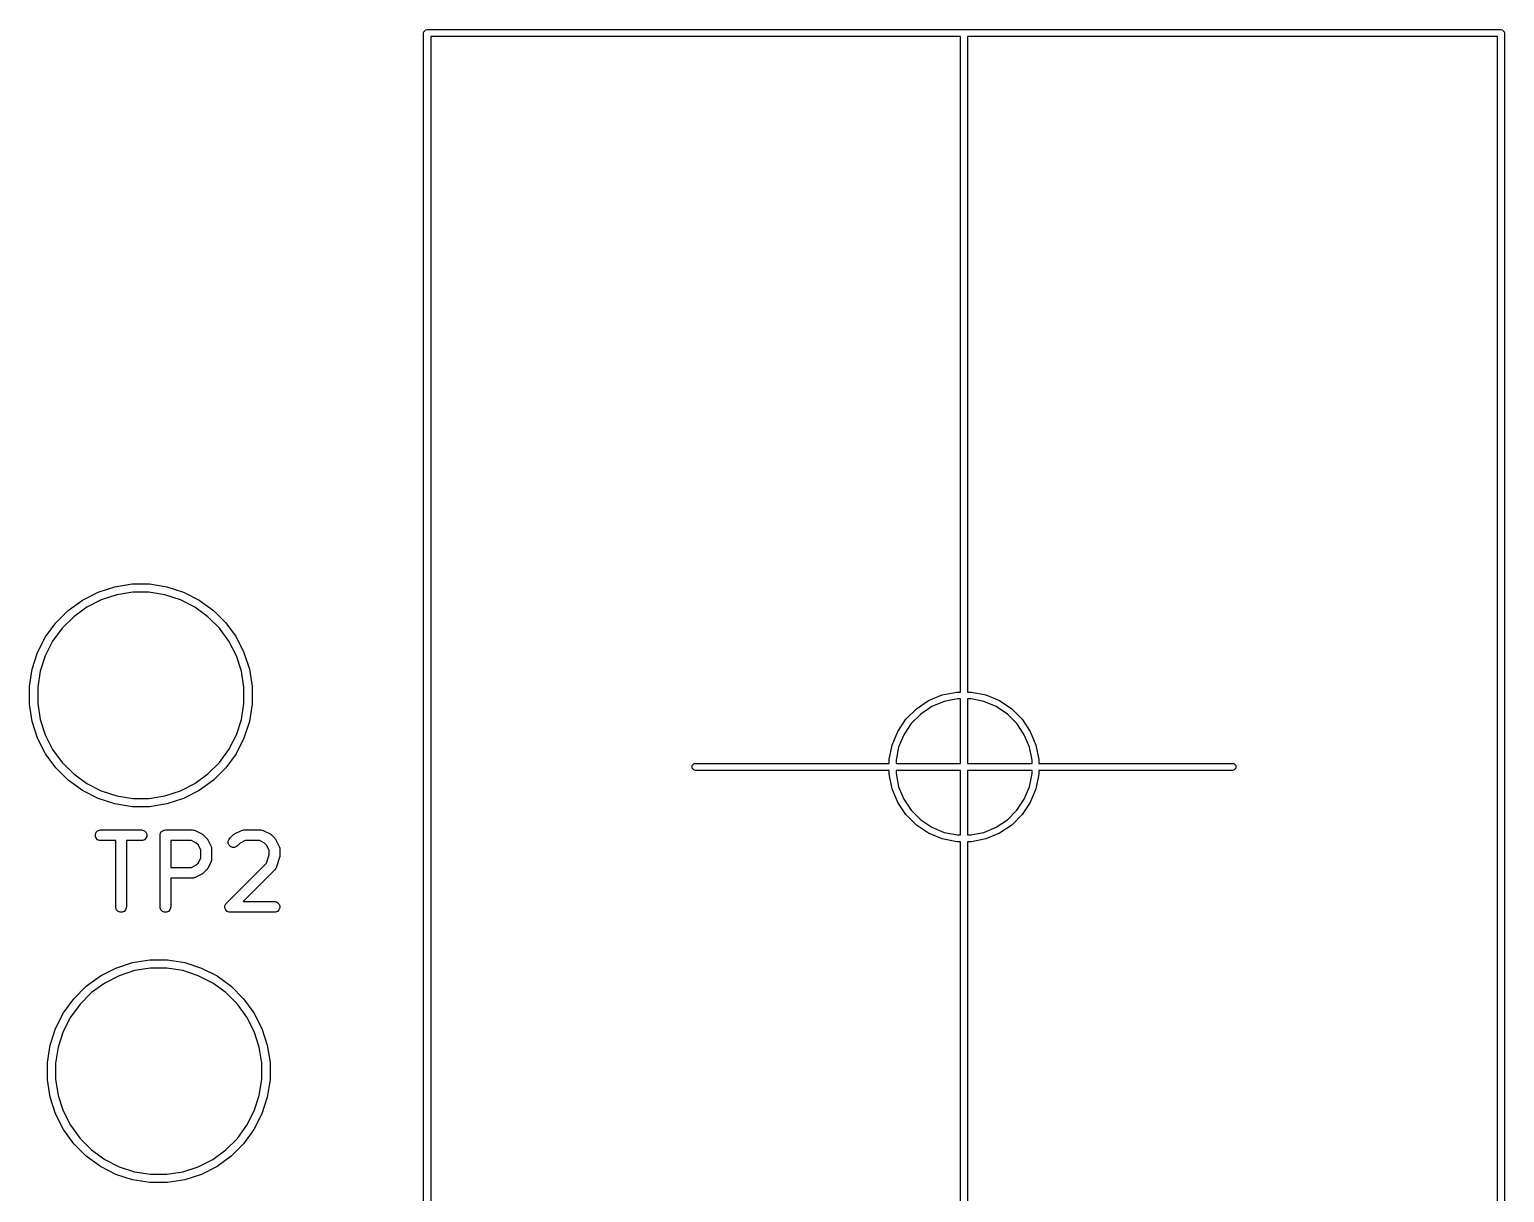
# Model space of a CAD drawing. Header units: millimetres. Extents: x 4 to 152, y 19 to 149.
# Drawn here: x 68.44 to 89.05, y 32.81 to 49.05 of the extents above; entities that cross this region are included whole.
import ezdxf

# ---------------------------------------------------------------- set-up
doc = ezdxf.new("R2010")
doc.units = ezdxf.units.MM
doc.layers.add('F.Silkscreen', color=41, linetype='CONTINUOUS', true_color=0xf2eda1)

msp = doc.modelspace()

# ---------------------------------------------------------------- linework, layer by layer
at = {"layer": 'F.Silkscreen', "linetype": 'CONTINUOUS'}
for p, q in [((73.953806, 49.019134), (73.980866, 49.046194)), ((73.980866, 49.046194), (74, 49.05)), ((74, 49.05), (89, 49.05)), ((89, 49.05), (89.019134, 49.046194)), ((89.019134, 49.046194), (89.046194, 49.019134)), ((73.95, 49), (73.953806, 49.019134)), ((73.95, 26), (73.95, 49)), ((74.05, 48.95), (74.05, 26.05)), ((81.45, 48.95), (74.05, 48.95)), ((81.45, 39.794944), (81.45, 48.95)), ((81.55, 48.95), (81.55, 39.794944)), ((88.95, 48.95), (81.55, 48.95)), ((88.95, 26.05), (88.95, 48.95)), ((89.046194, 49.019134), (89.05, 49)), ((89.05, 49), (89.05, 26)), ((69.403014, 41.191252), (69.635825, 41.266897)), ((69.635825, 41.266897), (69.877604, 41.305191)), ((69.877604, 41.305191), (70.122396, 41.305191)), ((70.122396, 41.305191), (70.364175, 41.266897)), ((70.364175, 41.266897), (70.596986, 41.191252)), ((68.986861, 40.936233), (69.184902, 41.080119)), ((69.184902, 41.080119), (69.403014, 41.191252)), ((69.447232, 41.084501), (69.245275, 40.981599)), ((69.662799, 41.154543), (69.447232, 41.084501)), ((69.88667, 41.19), (69.662799, 41.154543)), ((70.11333, 41.19), (69.88667, 41.19)), ((70.337201, 41.154543), (70.11333, 41.19)), ((70.552768, 41.084501), (70.337201, 41.154543)), ((70.754725, 40.981599), (70.552768, 41.084501)), ((70.596986, 41.191252), (70.815098, 41.080119)), ((70.815098, 41.080119), (71.013139, 40.936233)), ((68.813767, 40.763139), (68.986861, 40.936233)), ((69.061903, 40.848371), (68.901629, 40.688097)), ((69.245275, 40.981599), (69.061903, 40.848371)), ((70.938097, 40.848371), (70.754725, 40.981599)), ((71.098371, 40.688097), (70.938097, 40.848371)), ((71.013139, 40.936233), (71.186233, 40.763139)), ((68.669881, 40.565098), (68.813767, 40.763139)), ((68.901629, 40.688097), (68.768401, 40.504725)), ((71.231599, 40.504725), (71.098371, 40.688097)), ((71.186233, 40.763139), (71.330119, 40.565098)), ((68.558748, 40.346986), (68.669881, 40.565098)), ((68.768401, 40.504725), (68.665499, 40.302768)), ((71.334501, 40.302768), (71.231599, 40.504725)), ((71.330119, 40.565098), (71.441252, 40.346986)), ((68.483103, 40.114175), (68.558748, 40.346986)), ((68.665499, 40.302768), (68.595457, 40.087201)), ((71.404543, 40.087201), (71.334501, 40.302768)), ((71.441252, 40.346986), (71.516897, 40.114175)), ((68.444809, 39.872396), (68.483103, 40.114175)), ((68.595457, 40.087201), (68.56, 39.86333)), ((71.44, 39.86333), (71.404543, 40.087201)), ((71.516897, 40.114175), (71.555191, 39.872396)), ((68.444809, 39.86333), (68.444809, 39.872396)), ((68.444809, 39.627604), (68.444809, 39.86333)), ((68.56, 39.86333), (68.56, 39.63667)), ((71.44, 39.63667), (71.44, 39.86333)), ((71.555191, 39.872396), (71.555191, 39.627604)), ((81.195201, 39.754787), (81.397082, 39.794944)), ((81.397082, 39.794944), (81.45, 39.794944)), ((81.55, 39.794944), (81.602918, 39.794944)), ((81.602918, 39.794944), (81.804799, 39.754787)), ((68.483103, 39.385825), (68.444809, 39.627604)), ((68.56, 39.63667), (68.595457, 39.412799)), ((71.404543, 39.412799), (71.44, 39.63667)), ((71.555191, 39.627604), (71.516897, 39.385825)), ((80.833887, 39.561661), (81.005033, 39.676017)), ((81.050006, 39.591879), (80.89441, 39.487913)), ((81.005033, 39.676017), (81.195201, 39.754787)), ((81.222895, 39.663492), (81.050006, 39.591879)), ((81.406433, 39.7), (81.222895, 39.663492)), ((81.45, 39.7), (81.406433, 39.7)), ((81.45, 38.8), (81.45, 39.7)), ((81.593567, 39.7), (81.55, 39.7)), ((81.55, 39.7), (81.55, 38.8)), ((81.777105, 39.663492), (81.593567, 39.7)), ((81.949994, 39.591879), (81.777105, 39.663492)), ((81.804799, 39.754787), (81.994967, 39.676017)), ((82.10559, 39.487913), (81.949994, 39.591879)), ((81.994967, 39.676017), (82.166113, 39.561661)), ((68.558748, 39.153014), (68.483103, 39.385825)), ((68.595457, 39.412799), (68.665499, 39.197232)), ((71.334501, 39.197232), (71.404543, 39.412799)), ((71.516897, 39.385825), (71.441252, 39.153014)), ((80.573983, 39.244967), (80.688339, 39.416113)), ((80.688339, 39.416113), (80.833887, 39.561661)), ((80.89441, 39.487913), (80.762087, 39.35559)), ((82.237913, 39.35559), (82.10559, 39.487913)), ((82.166113, 39.561661), (82.311661, 39.416113)), ((82.311661, 39.416113), (82.426017, 39.244967)), ((68.669881, 38.934902), (68.558748, 39.153014)), ((68.665499, 39.197232), (68.768401, 38.995275)), ((71.231599, 38.995275), (71.334501, 39.197232)), ((71.441252, 39.153014), (71.330119, 38.934902)), ((80.495213, 39.054799), (80.573983, 39.244967)), ((80.658121, 39.199994), (80.586508, 39.027105)), ((80.762087, 39.35559), (80.658121, 39.199994)), ((82.341879, 39.199994), (82.237913, 39.35559)), ((82.413492, 39.027105), (82.341879, 39.199994)), ((82.426017, 39.244967), (82.504787, 39.054799)), ((68.768401, 38.995275), (68.901629, 38.811903)), ((71.098371, 38.811903), (71.231599, 38.995275)), ((80.455056, 38.852918), (80.495213, 39.054799)), ((80.586508, 39.027105), (80.55, 38.843567)), ((82.45, 38.843567), (82.413492, 39.027105)), ((82.504787, 39.054799), (82.544944, 38.852918)), ((68.813767, 38.736861), (68.669881, 38.934902)), ((68.901629, 38.811903), (69.061903, 38.651629)), ((70.938097, 38.651629), (71.098371, 38.811903)), ((71.330119, 38.934902), (71.186233, 38.736861)), ((77.703806, 38.769134), (77.730866, 38.796194)), ((77.703806, 38.730866), (77.703806, 38.769134)), ((77.730866, 38.796194), (77.75, 38.8)), ((77.75, 38.8), (80.455056, 38.8)), ((80.455056, 38.843567), (80.455056, 38.852918)), ((80.455056, 38.8), (80.455056, 38.843567)), ((80.55, 38.843567), (80.55, 38.8)), ((80.55, 38.8), (81.45, 38.8)), ((81.55, 38.8), (82.45, 38.8)), ((82.45, 38.8), (82.45, 38.843567)), ((82.544944, 38.852918), (82.544944, 38.8)), ((82.544944, 38.8), (85.25, 38.8)), ((85.25, 38.8), (85.269134, 38.796194)), ((85.269134, 38.796194), (85.296194, 38.769134)), ((85.296194, 38.769134), (85.296194, 38.730866)), ((68.986861, 38.563767), (68.813767, 38.736861)), ((69.184902, 38.419881), (68.986861, 38.563767)), ((69.061903, 38.651629), (69.245275, 38.518401)), ((70.754725, 38.518401), (70.938097, 38.651629)), ((71.013139, 38.563767), (70.815098, 38.419881)), ((71.186233, 38.736861), (71.013139, 38.563767)), ((77.730866, 38.703806), (77.703806, 38.730866)), ((77.75, 38.7), (77.730866, 38.703806)), ((80.455056, 38.7), (77.75, 38.7)), ((80.455056, 38.647082), (80.455056, 38.7)), ((80.495213, 38.445201), (80.455056, 38.647082)), ((80.55, 38.7), (80.55, 38.656433)), ((81.45, 38.7), (80.55, 38.7)), ((80.55, 38.656433), (80.586508, 38.472895)), ((81.45, 37.8), (81.45, 38.7)), ((81.55, 38.7), (81.55, 37.8)), ((82.45, 38.7), (81.55, 38.7)), ((82.413492, 38.472895), (82.45, 38.656433)), ((82.45, 38.656433), (82.45, 38.7)), ((82.544944, 38.647082), (82.504787, 38.445201)), ((85.25, 38.7), (82.544944, 38.7)), ((82.544944, 38.7), (82.544944, 38.647082)), ((85.269134, 38.703806), (85.25, 38.7)), ((85.296194, 38.730866), (85.269134, 38.703806)), ((69.403014, 38.308748), (69.184902, 38.419881)), ((69.245275, 38.518401), (69.447232, 38.415499)), ((69.447232, 38.415499), (69.662799, 38.345457)), ((69.662799, 38.345457), (69.88667, 38.31)), ((70.11333, 38.31), (70.337201, 38.345457)), ((70.337201, 38.345457), (70.552768, 38.415499)), ((70.552768, 38.415499), (70.754725, 38.518401)), ((70.815098, 38.419881), (70.596986, 38.308748)), ((80.573983, 38.255033), (80.495213, 38.445201)), ((80.586508, 38.472895), (80.658121, 38.300006)), ((82.341879, 38.300006), (82.413492, 38.472895)), ((82.504787, 38.445201), (82.426017, 38.255033)), ((69.635825, 38.233103), (69.403014, 38.308748)), ((69.877604, 38.194809), (69.635825, 38.233103)), ((70.122396, 38.194809), (69.877604, 38.194809)), ((69.88667, 38.31), (70.11333, 38.31)), ((70.364175, 38.233103), (70.122396, 38.194809)), ((70.596986, 38.308748), (70.364175, 38.233103)), ((80.688339, 38.083887), (80.573983, 38.255033)), ((80.658121, 38.300006), (80.762087, 38.14441)), ((80.762087, 38.14441), (80.89441, 38.012087)), ((82.10559, 38.012087), (82.237913, 38.14441)), ((82.237913, 38.14441), (82.341879, 38.300006)), ((82.426017, 38.255033), (82.311661, 38.083887)), ((80.833887, 37.938339), (80.688339, 38.083887)), ((81.005033, 37.823983), (80.833887, 37.938339)), ((80.89441, 38.012087), (81.050006, 37.908121)), ((81.949994, 37.908121), (82.10559, 38.012087)), ((82.166113, 37.938339), (81.994967, 37.823983)), ((82.311661, 38.083887), (82.166113, 37.938339)), ((69.364536, 37.809813), (69.375735, 37.836849)), ((69.364536, 37.780549), (69.364536, 37.809813)), ((69.375735, 37.753513), (69.364536, 37.780549)), ((69.375735, 37.836849), (69.396427, 37.857541)), ((69.396427, 37.732821), (69.375735, 37.753513)), ((69.396427, 37.857541), (69.423463, 37.86874)), ((69.423463, 37.721622), (69.396427, 37.732821)), ((69.423463, 37.86874), (69.438095, 37.870181)), ((69.438095, 37.720181), (69.423463, 37.721622)), ((69.438095, 37.870181), (70.009523, 37.870181)), ((69.648809, 37.720181), (69.438095, 37.720181)), ((69.648809, 36.795181), (69.648809, 37.720181)), ((70.009523, 37.720181), (69.798809, 37.720181)), ((69.798809, 37.720181), (69.798809, 36.795181)), ((70.009523, 37.870181), (70.024155, 37.86874)), ((70.024155, 37.721622), (70.009523, 37.720181)), ((70.024155, 37.86874), (70.051191, 37.857541)), ((70.051191, 37.732821), (70.024155, 37.721622)), ((70.051191, 37.857541), (70.071883, 37.836849)), ((70.071883, 37.753513), (70.051191, 37.732821)), ((70.071883, 37.836849), (70.083082, 37.809813)), ((70.083082, 37.780549), (70.071883, 37.753513)), ((70.083082, 37.809813), (70.083082, 37.780549)), ((70.267857, 37.795181), (70.269298, 37.809813)), ((70.267857, 36.795181), (70.267857, 37.795181)), ((70.269298, 37.809813), (70.280497, 37.836849)), ((70.280497, 37.836849), (70.301189, 37.857541)), ((70.301189, 37.857541), (70.328225, 37.86874)), ((70.328225, 37.86874), (70.342857, 37.870181)), ((70.342857, 37.870181), (70.723809, 37.870181)), ((70.706104, 37.720181), (70.417857, 37.720181)), ((70.417857, 37.720181), (70.417857, 37.346372)), ((70.77462, 37.685923), (70.706104, 37.720181)), ((70.723809, 37.870181), (70.738441, 37.86874)), ((70.738441, 37.86874), (70.74093, 37.867709)), ((70.74093, 37.867709), (70.743618, 37.867518)), ((70.743618, 37.867518), (70.75735, 37.862263)), ((70.75735, 37.862263), (70.852588, 37.814644)), ((70.852588, 37.814644), (70.858887, 37.81068)), ((70.858887, 37.81068), (70.860715, 37.809922)), ((70.860715, 37.809922), (70.862771, 37.808234)), ((70.862771, 37.808234), (70.865031, 37.806812)), ((70.865031, 37.806812), (70.86633, 37.805314)), ((70.86633, 37.805314), (70.87208, 37.800595)), ((70.87208, 37.800595), (70.919699, 37.752976)), ((70.919699, 37.752976), (70.924417, 37.747227)), ((70.924417, 37.747227), (70.925916, 37.745927)), ((70.925916, 37.745927), (70.927337, 37.743668)), ((70.927337, 37.743668), (70.929026, 37.741611)), ((70.929026, 37.741611), (70.929783, 37.739784)), ((70.929783, 37.739784), (70.933748, 37.733484)), ((70.933748, 37.733484), (70.981367, 37.638246)), ((71.221679, 37.714574), (71.232878, 37.741611)), ((71.221679, 37.685312), (71.221679, 37.714574)), ((71.232878, 37.741611), (71.242205, 37.752976)), ((71.242205, 37.752976), (71.289824, 37.800595)), ((71.289824, 37.800595), (71.295573, 37.805314)), ((71.295573, 37.805314), (71.296873, 37.806812)), ((71.296873, 37.806812), (71.299132, 37.808234)), ((71.299132, 37.808234), (71.301189, 37.809922)), ((71.301189, 37.809922), (71.303016, 37.81068)), ((71.303016, 37.81068), (71.309316, 37.814644)), ((71.309316, 37.814644), (71.404554, 37.862263)), ((71.4558, 37.720181), (71.387284, 37.685923)), ((71.404554, 37.862263), (71.418285, 37.867518)), ((71.418285, 37.867518), (71.420974, 37.86771)), ((71.420974, 37.86771), (71.423463, 37.86874)), ((71.423463, 37.86874), (71.438095, 37.870181)), ((71.438095, 37.870181), (71.67619, 37.870181)), ((71.658485, 37.720181), (71.4558, 37.720181)), ((71.727001, 37.685923), (71.658485, 37.720181)), ((71.67619, 37.870181), (71.690822, 37.86874)), ((71.690822, 37.86874), (71.693311, 37.867709)), ((71.693311, 37.867709), (71.695999, 37.867518)), ((71.695999, 37.867518), (71.709731, 37.862263)), ((71.709731, 37.862263), (71.804969, 37.814644)), ((71.804969, 37.814644), (71.811268, 37.81068)), ((71.811268, 37.81068), (71.813096, 37.809922)), ((71.813096, 37.809922), (71.815152, 37.808234)), ((71.815152, 37.808234), (71.817412, 37.806812)), ((71.817412, 37.806812), (71.818711, 37.805314)), ((71.818711, 37.805314), (71.824461, 37.800595)), ((71.824461, 37.800595), (71.87208, 37.752976)), ((71.87208, 37.752976), (71.876798, 37.747227)), ((71.876798, 37.747227), (71.878297, 37.745927)), ((71.878297, 37.745927), (71.879718, 37.743668)), ((71.879718, 37.743668), (71.881407, 37.741611)), ((71.881407, 37.741611), (71.882164, 37.739784)), ((71.882164, 37.739784), (71.886129, 37.733484)), ((71.886129, 37.733484), (71.933748, 37.638246)), ((81.195201, 37.745213), (81.005033, 37.823983)), ((81.050006, 37.908121), (81.222895, 37.836508)), ((81.397082, 37.705056), (81.195201, 37.745213)), ((81.222895, 37.836508), (81.406433, 37.8)), ((81.406433, 37.8), (81.45, 37.8)), ((81.55, 37.8), (81.593567, 37.8)), ((81.593567, 37.8), (81.777105, 37.836508)), ((81.804799, 37.745213), (81.602918, 37.705056)), ((81.777105, 37.836508), (81.949994, 37.908121)), ((81.994967, 37.823983), (81.804799, 37.745213)), ((70.805027, 37.655516), (70.77462, 37.685923)), ((70.839285, 37.587), (70.805027, 37.655516)), ((70.839285, 37.479553), (70.839285, 37.587)), ((70.981367, 37.638246), (70.986622, 37.624515)), ((70.986622, 37.624515), (70.986813, 37.621826)), ((70.986813, 37.621826), (70.987844, 37.619337)), ((70.987844, 37.619337), (70.989285, 37.604705)), ((70.989285, 37.604705), (70.989285, 37.461848)), ((71.232878, 37.658275), (71.221679, 37.685312)), ((71.25357, 37.637583), (71.232878, 37.658275)), ((71.280607, 37.626384), (71.25357, 37.637583)), ((71.309869, 37.626384), (71.280607, 37.626384)), ((71.336906, 37.637583), (71.309869, 37.626384)), ((71.348271, 37.64691), (71.336906, 37.637583)), ((71.387284, 37.685923), (71.348271, 37.64691)), ((71.757408, 37.655516), (71.727001, 37.685923)), ((71.753494, 37.407124), (71.791666, 37.521637)), ((71.791666, 37.587), (71.757408, 37.655516)), ((71.791666, 37.521637), (71.791666, 37.587)), ((71.933748, 37.638246), (71.939003, 37.624515)), ((71.939003, 37.624515), (71.939194, 37.621826)), ((71.939194, 37.621826), (71.940225, 37.619337)), ((71.940225, 37.619337), (71.941666, 37.604705)), ((71.941666, 37.509467), (71.940936, 37.502061)), ((71.940936, 37.502061), (71.941077, 37.500086)), ((71.941666, 37.604705), (71.941666, 37.509467)), ((81.45, 37.705056), (81.397082, 37.705056)), ((81.45, 26.05), (81.45, 37.705056)), ((81.602918, 37.705056), (81.55, 37.705056)), ((81.55, 37.705056), (81.55, 26.05)), ((70.417857, 37.346372), (70.706104, 37.346372)), ((70.706104, 37.346372), (70.77462, 37.38063)), ((70.77462, 37.38063), (70.805027, 37.411037)), ((70.805027, 37.411037), (70.839285, 37.479553)), ((70.919699, 37.313577), (70.87208, 37.265958)), ((70.924417, 37.319327), (70.919699, 37.313577)), ((70.925916, 37.320626), (70.924417, 37.319327)), ((70.927337, 37.322886), (70.925916, 37.320626)), ((70.929026, 37.324942), (70.927337, 37.322886)), ((70.929783, 37.32677), (70.929026, 37.324942)), ((70.933748, 37.333069), (70.929783, 37.32677)), ((70.981367, 37.428307), (70.933748, 37.333069)), ((70.986622, 37.442038), (70.981367, 37.428307)), ((70.986813, 37.444728), (70.986622, 37.442038)), ((70.987844, 37.447216), (70.986813, 37.444728)), ((70.989285, 37.461848), (70.987844, 37.447216)), ((71.194586, 36.848214), (71.753494, 37.407124)), ((71.87208, 37.313577), (71.428685, 36.870181)), ((71.881408, 37.324942), (71.87208, 37.313577)), ((71.882439, 37.327433), (71.881408, 37.324942)), ((71.884204, 37.329467), (71.882439, 37.327433)), ((71.890198, 37.342893), (71.884204, 37.329467)), ((71.937817, 37.485749), (71.890198, 37.342893)), ((71.939466, 37.493005), (71.937817, 37.485749)), ((71.940225, 37.494835), (71.939466, 37.493005)), ((71.940486, 37.497489), (71.940225, 37.494835)), ((71.941077, 37.500086), (71.940486, 37.497489)), ((70.723809, 37.196372), (70.417857, 37.196372)), ((70.417857, 37.196372), (70.417857, 36.795181)), ((70.738441, 37.197813), (70.723809, 37.196372)), ((70.74093, 37.198845), (70.738441, 37.197813)), ((70.743618, 37.199035), (70.74093, 37.198845)), ((70.75735, 37.20429), (70.743618, 37.199035)), ((70.852588, 37.251909), (70.75735, 37.20429)), ((70.858887, 37.255874), (70.852588, 37.251909)), ((70.860715, 37.256631), (70.858887, 37.255874)), ((70.862771, 37.25832), (70.860715, 37.256631)), ((70.865031, 37.259741), (70.862771, 37.25832)), ((70.86633, 37.26124), (70.865031, 37.259741)), ((70.87208, 37.265958), (70.86633, 37.26124)), ((69.65025, 36.780549), (69.648809, 36.795181)), ((69.661449, 36.753513), (69.65025, 36.780549)), ((69.682141, 36.732821), (69.661449, 36.753513)), ((69.709177, 36.721622), (69.682141, 36.732821)), ((69.738441, 36.721622), (69.709177, 36.721622)), ((69.765477, 36.732821), (69.738441, 36.721622)), ((69.786169, 36.753513), (69.765477, 36.732821)), ((69.797368, 36.780549), (69.786169, 36.753513)), ((69.798809, 36.795181), (69.797368, 36.780549)), ((70.269298, 36.780549), (70.267857, 36.795181)), ((70.280497, 36.753513), (70.269298, 36.780549)), ((70.301189, 36.732821), (70.280497, 36.753513)), ((70.328225, 36.721622), (70.301189, 36.732821)), ((70.357489, 36.721622), (70.328225, 36.721622)), ((70.384525, 36.732821), (70.357489, 36.721622)), ((70.405217, 36.753513), (70.384525, 36.732821)), ((70.416416, 36.780549), (70.405217, 36.753513)), ((70.417857, 36.795181), (70.416416, 36.780549)), ((71.17406, 36.809813), (71.185259, 36.836849)), ((71.17406, 36.780549), (71.17406, 36.809813)), ((71.185259, 36.753513), (71.17406, 36.780549)), ((71.185259, 36.836849), (71.194586, 36.848214)), ((71.205951, 36.732821), (71.185259, 36.753513)), ((71.232987, 36.721622), (71.205951, 36.732821)), ((71.247619, 36.720181), (71.232987, 36.721622)), ((71.866666, 36.720181), (71.247619, 36.720181)), ((71.428685, 36.870181), (71.866666, 36.870181)), ((71.866666, 36.870181), (71.881298, 36.86874)), ((71.881298, 36.721622), (71.866666, 36.720181)), ((71.881298, 36.86874), (71.908334, 36.857541)), ((71.908334, 36.732821), (71.881298, 36.721622)), ((71.908334, 36.857541), (71.929026, 36.836849)), ((71.929026, 36.753513), (71.908334, 36.732821)), ((71.929026, 36.836849), (71.940225, 36.809813)), ((71.940225, 36.780549), (71.929026, 36.753513)), ((71.940225, 36.809813), (71.940225, 36.780549)), ((69.434902, 35.830119), (69.653014, 35.941252)), ((69.653014, 35.941252), (69.885825, 36.016897)), ((69.912799, 35.904543), (69.697232, 35.834501)), ((69.885825, 36.016897), (70.127604, 36.055191)), ((70.13667, 35.94), (69.912799, 35.904543)), ((70.127604, 36.055191), (70.372396, 36.055191)), ((70.36333, 35.94), (70.13667, 35.94)), ((70.587201, 35.904543), (70.36333, 35.94)), ((70.372396, 36.055191), (70.614175, 36.016897)), ((70.802768, 35.834501), (70.587201, 35.904543)), ((70.614175, 36.016897), (70.846986, 35.941252)), ((70.846986, 35.941252), (71.065098, 35.830119)), ((69.063767, 35.513139), (69.236861, 35.686233)), ((69.236861, 35.686233), (69.434902, 35.830119)), ((69.495275, 35.731599), (69.311903, 35.598371)), ((69.697232, 35.834501), (69.495275, 35.731599)), ((71.004725, 35.731599), (70.802768, 35.834501)), ((71.188097, 35.598371), (71.004725, 35.731599)), ((71.065098, 35.830119), (71.263139, 35.686233)), ((71.263139, 35.686233), (71.436233, 35.513139)), ((68.919881, 35.315098), (69.063767, 35.513139)), ((69.311903, 35.598371), (69.151629, 35.438097)), ((71.348371, 35.438097), (71.188097, 35.598371)), ((71.436233, 35.513139), (71.580119, 35.315098)), ((68.808748, 35.096986), (68.919881, 35.315098)), ((69.018401, 35.254725), (68.915499, 35.052768)), ((69.151629, 35.438097), (69.018401, 35.254725)), ((71.481599, 35.254725), (71.348371, 35.438097)), ((71.584501, 35.052768), (71.481599, 35.254725)), ((71.580119, 35.315098), (71.691252, 35.096986)), ((68.733103, 34.864175), (68.808748, 35.096986)), ((68.915499, 35.052768), (68.845457, 34.837201)), ((71.654543, 34.837201), (71.584501, 35.052768)), ((71.691252, 35.096986), (71.766897, 34.864175)), ((68.694809, 34.622396), (68.733103, 34.864175)), ((68.845457, 34.837201), (68.81, 34.61333)), ((71.69, 34.61333), (71.654543, 34.837201)), ((71.766897, 34.864175), (71.805191, 34.622396)), ((68.694809, 34.61333), (68.694809, 34.622396)), ((71.805191, 34.622396), (71.805191, 34.377604)), ((68.694809, 34.377604), (68.694809, 34.61333)), ((68.81, 34.61333), (68.81, 34.38667)), ((71.69, 34.38667), (71.69, 34.61333)), ((68.733103, 34.135825), (68.694809, 34.377604)), ((68.81, 34.38667), (68.845457, 34.162799)), ((71.654543, 34.162799), (71.69, 34.38667)), ((71.805191, 34.377604), (71.766897, 34.135825)), ((68.808748, 33.903014), (68.733103, 34.135825)), ((68.845457, 34.162799), (68.915499, 33.947232)), ((71.584501, 33.947232), (71.654543, 34.162799)), ((71.766897, 34.135825), (71.691252, 33.903014)), ((68.919881, 33.684902), (68.808748, 33.903014)), ((68.915499, 33.947232), (69.018401, 33.745275)), ((71.481599, 33.745275), (71.584501, 33.947232)), ((71.691252, 33.903014), (71.580119, 33.684902)), ((69.063767, 33.486861), (68.919881, 33.684902)), ((69.018401, 33.745275), (69.151629, 33.561903)), ((71.348371, 33.561903), (71.481599, 33.745275)), ((71.580119, 33.684902), (71.436233, 33.486861)), ((69.236861, 33.313767), (69.063767, 33.486861)), ((69.151629, 33.561903), (69.311903, 33.401629)), ((69.311903, 33.401629), (69.495275, 33.268401)), ((71.004725, 33.268401), (71.188097, 33.401629)), ((71.188097, 33.401629), (71.348371, 33.561903)), ((71.436233, 33.486861), (71.263139, 33.313767)), ((69.434902, 33.169881), (69.236861, 33.313767)), ((69.495275, 33.268401), (69.697232, 33.165499)), ((70.802768, 33.165499), (71.004725, 33.268401)), ((71.263139, 33.313767), (71.065098, 33.169881)), ((69.653014, 33.058748), (69.434902, 33.169881)), ((69.885825, 32.983103), (69.653014, 33.058748)), ((69.697232, 33.165499), (69.912799, 33.095457)), ((70.127604, 32.944809), (69.885825, 32.983103)), ((69.912799, 33.095457), (70.13667, 33.06)), ((70.13667, 33.06), (70.36333, 33.06)), ((70.36333, 33.06), (70.587201, 33.095457)), ((70.614175, 32.983103), (70.372396, 32.944809)), ((70.587201, 33.095457), (70.802768, 33.165499)), ((70.846986, 33.058748), (70.614175, 32.983103)), ((71.065098, 33.169881), (70.846986, 33.058748)), ((70.372396, 32.944809), (70.127604, 32.944809))]:
    msp.add_line(p, q, dxfattribs=at)

doc.saveas('drawing.dxf')
